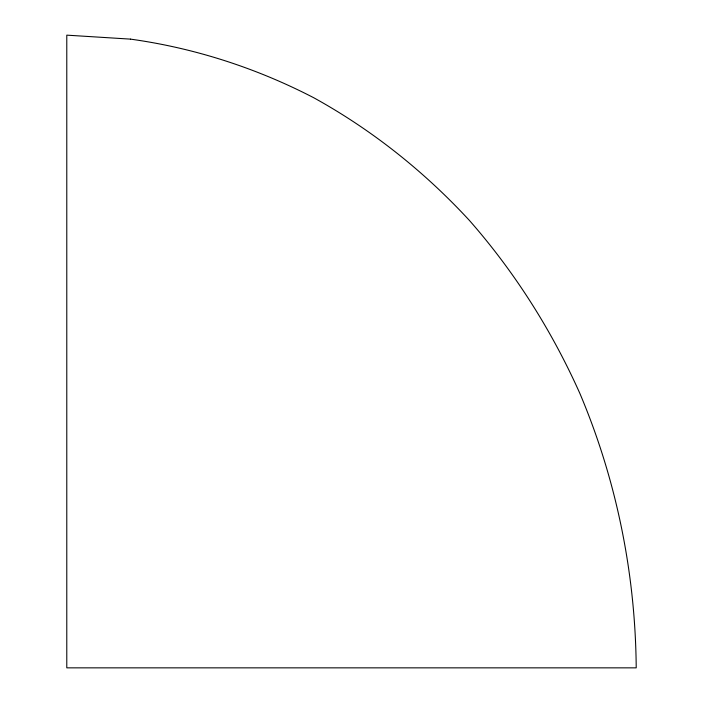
<?xml version="1.0" encoding="UTF-8"?>
<svg xmlns="http://www.w3.org/2000/svg" width="703" height="703" viewBox="0 0 703 703"><rect width="100%" height="100%" fill="white"/><g stroke="black" fill="none" stroke-linecap="round" stroke-linejoin="round"><path stroke-width="1.05" d="M130.538 39.131L66.785 35.15L66.785 667.85L636.215 667.85C635.442 573.71 616.54 480.061 579.826 393.329C551.75 330.577 514.807 272.149 469.437 220.461C424.366 171.62 372.063 129.941 313.854 97.805C256.481 68.068 194.573 48.024 130.538 39.131"/></g></svg>
